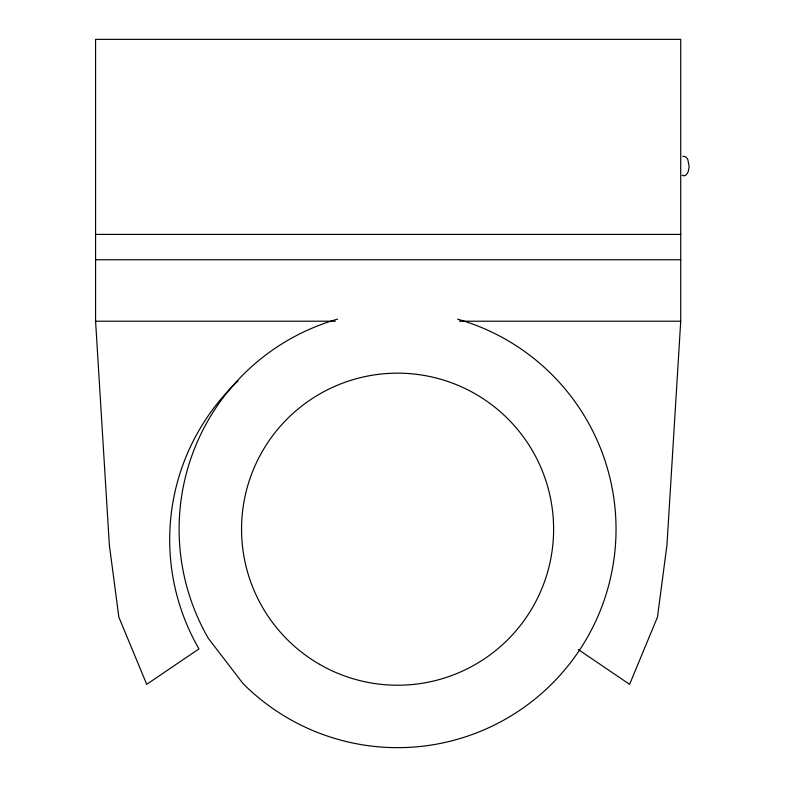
<?xml version="1.0" encoding="UTF-8"?>
<svg xmlns="http://www.w3.org/2000/svg" width="787" height="787" viewBox="0 0 787 787"><rect width="100%" height="100%" fill="white"/><g stroke="black" fill="none" stroke-linecap="round" stroke-linejoin="round"><path stroke-width="1.18" d="M238.008 380.987A218.452 218.452 0 0 0 198.963 648.901L146.697 684.336L118.847 617.097L109.344 544.929L95.581 321.214L95.581 39.35L680.725 39.35L680.725 321.214L666.963 544.929L657.47 617.097L629.61 684.336L578.347 649.58M95.581 234.398L680.725 234.398M95.581 259.759L680.725 259.759M95.581 321.214L335.292 321.214M459.451 321.214L680.725 321.214M682.85 156.534A9.71 5.302 -90 0 1 687.868 159.712L689.156 166.795L688.251 171.566A9.71 5.302 -90 0 1 682.122 175.235M457.601 319.148A218.452 218.452 0 0 1 585.853 639.988A218.452 218.452 0 0 1 243.104 683.667L208.388 638.424A218.452 218.452 0 0 1 337.554 319.148M319.561 664.326A156.042 156.042 0 0 0 553.615 529.198A156.042 156.042 0 0 0 319.561 394.061A156.042 156.042 0 0 0 319.561 664.326"/></g></svg>
